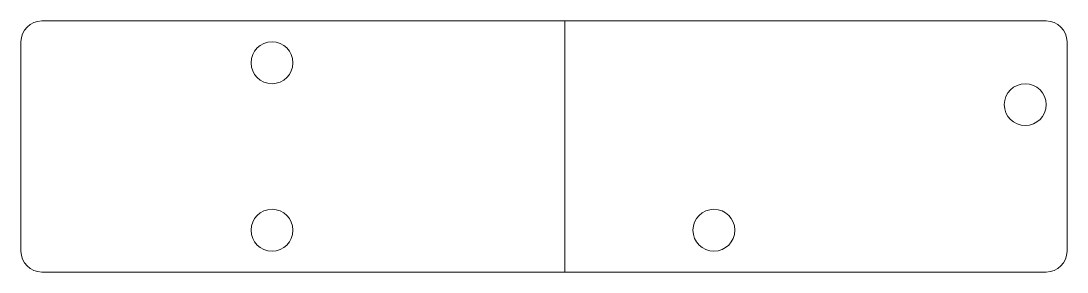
# Model space of a CAD drawing. Header units: inches. Extents: x 0 to 3.12, y 0 to 0.75.
import ezdxf

# ---------------------------------------------------------------- set-up
doc = ezdxf.new("R2010")
doc.units = ezdxf.units.IN
doc.layers.get('0').update_dxf_attribs({"linetype": 'CONTINUOUS', "lineweight": 0})
doc.layers.add('bend', color=7, linetype='CONTINUOUS', lineweight=0)
doc.layers.add('Holes', color=7, linetype='CONTINUOUS', lineweight=0)

msp = doc.modelspace()

# ---------------------------------------------------------------- linework, layer by layer
for p, q in [((0.0625, 0.75), (1.5, 0.75)), ((1.625, 0.75), (3.0625, 0.75)), ((0, 0.0625), (0, 0.6875)), ((3.125, 0.0625), (3.125, 0.6875)), ((0.0625, 0), (1.5, 0)), ((1.625, 0), (3.0625, 0))]:
    msp.add_line(p, q)
for centre, start, end in [((0.0625, 0.6875), 90, 180), ((3.0625, 0.6875), 0, 90), ((0.0625, 0.0625), 180, 270), ((3.0625, 0.0625), 270, 0)]:
    msp.add_arc(centre, 0.0625, start, end)
at = {"layer": 'bend'}
for p, q in [((1.5, 0.75), (1.625, 0.75)), ((1.625, 0), (1.625, 0.75)), ((1.5, 0), (1.625, 0))]:
    msp.add_line(p, q, dxfattribs=at)
at = {"layer": 'Holes'}
for centre in [(0.75, 0.625), (3, 0.5), (0.75, 0.125), (2.07, 0.125)]:
    msp.add_circle(centre, 0.0625, dxfattribs=at)

doc.saveas('drawing.dxf')
